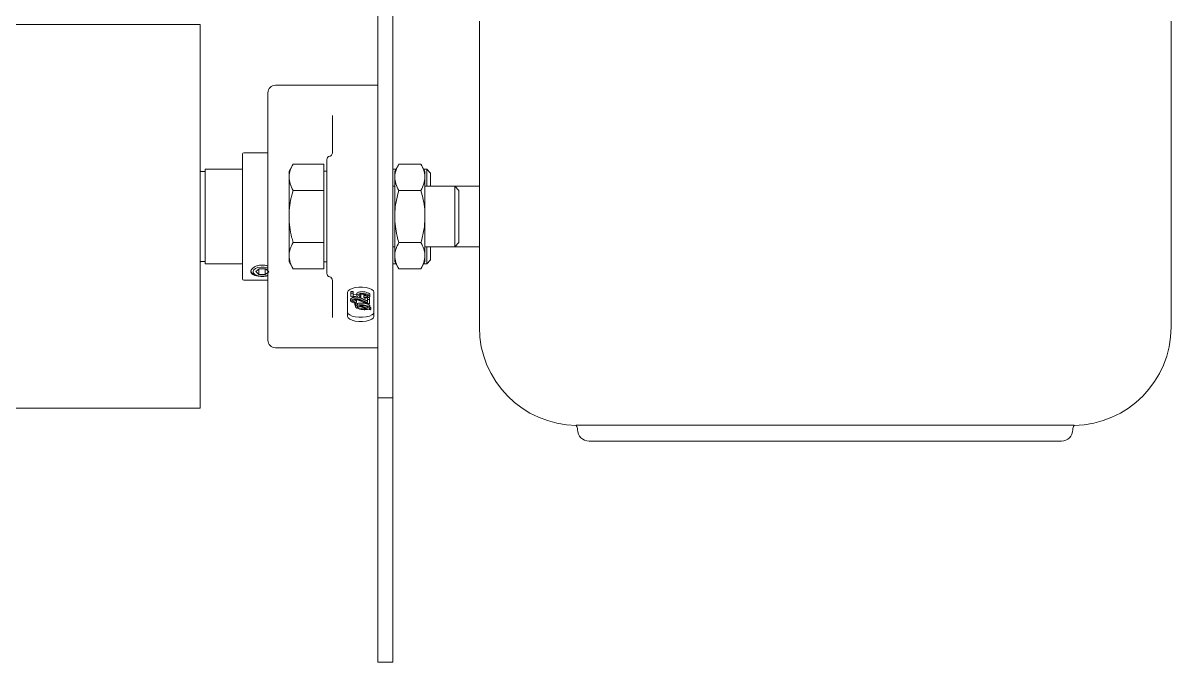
# Model space of a CAD drawing. Header units: inches. Extents: x -605 to 2991212, y -2872845 to 0.
# Drawn here: x 2454456.6 to 2454760.7, y -2713014.2 to -2712845 of the extents above; entities that cross this region are included whole.
import ezdxf

# ---------------------------------------------------------------- set-up
doc = ezdxf.new("R2010")
doc.units = ezdxf.units.IN
doc.header["$LTSCALE"] = 600
doc.header["$MEASUREMENT"] = 0
doc.layers.add('PV_STEEL LINE', color=7, linetype='Continuous', lineweight=0)
doc.layers.add('SnT-ROAD', color=25, linetype='Continuous')

# ---------------------------------------------------------------- blocks, each defined once
blk = doc.blocks.new('*U1330')
at = {"color": 7, "linetype": 'Continuous', "lineweight": 15}
for p, q in [((688530.58, -228079.88), (688530.58, -227656.58)), ((688534.58, -228079.88), (688534.58, -227656.58)), ((688483.58, -227981.08), (684577.58, -227981.08)), ((688483.58, -227981.08), (688483.58, -228048)), ((688557.49, -227980.18), (688557.49, -228061.18)), ((688740.67, -228061.18), (688740.67, -227980.18)), ((688530.58, -227997.13), (688503.48, -227997.13)), ((688518.58, -228005.11), (688518.58, -228014.95)), ((688501.48, -228015.03), (688495.08, -228015.03)), ((688517.92, -228015.91), (688517.9, -228015.9)), ((688518.58, -228014.95), (688518.59, -228014.99)), ((688484.75, -228019.93), (688483.71, -228019.93)), ((688494.78, -228019.38), (688484.88, -228019.38)), ((688484.88, -228044.38), (688484.88, -228019.38)), ((688508.16, -228018.03), (688507.08, -228019.88)), ((688507.08, -228019.88), (688507.08, -228021.49)), ((688516.28, -228018.03), (688508.16, -228018.03)), ((688516.28, -228018.03), (688516.28, -228021.49)), ((688517.08, -228019.88), (688516.28, -228019.88)), ((688535.37, -228019.38), (688534.58, -228019.38)), ((688536.16, -228018.03), (688535.08, -228019.88)), ((688535.08, -228019.88), (688535.08, -228021.49)), ((688536.16, -228018.03), (688542.01, -228018.03)), ((688543.08, -228019.88), (688542.01, -228018.03)), ((688543.58, -228019.38), (688542.8, -228019.38)), ((688543.08, -228021.49), (688543.08, -228019.88)), ((688544.58, -228020.38), (688543.58, -228019.38)), ((688543.58, -228023.88), (688543.58, -228019.38)), ((688544.58, -228020.38), (688544.58, -228023.88)), ((688507.08, -228031.88), (688507.08, -228021.49)), ((688516.28, -228021.49), (688516.28, -228024.96)), ((688535.08, -228021.49), (688535.08, -228031.88)), ((688543.08, -228031.88), (688543.08, -228021.49)), ((688516.28, -228024.96), (688508.16, -228024.96)), ((688516.28, -228024.96), (688516.28, -228031.88)), ((688535.08, -228023.88), (688534.58, -228023.88)), ((688536.16, -228024.96), (688542.01, -228024.96)), ((688550.98, -228023.88), (688543.08, -228023.88)), ((688557.49, -228023.88), (688550.98, -228023.88)), ((688552.08, -228024.98), (688550.98, -228023.88)), ((688550.98, -228031.88), (688550.98, -228023.88)), ((688552.08, -228031.88), (688552.08, -228024.98)), ((688507.08, -228031.88), (688507.08, -228042.28)), ((688516.28, -228031.88), (688516.28, -228038.81)), ((688535.08, -228031.88), (688535.08, -228042.28)), ((688543.08, -228042.28), (688543.08, -228031.88)), ((688550.98, -228039.88), (688550.98, -228031.88)), ((688552.08, -228038.78), (688552.08, -228031.88)), ((688516.28, -228038.81), (688508.16, -228038.81)), ((688516.28, -228038.81), (688516.28, -228042.28)), ((688536.16, -228038.81), (688542.01, -228038.81)), ((688550.98, -228039.88), (688552.08, -228038.78)), ((688534.58, -228039.88), (688535.08, -228039.88)), ((688543.08, -228039.88), (688550.98, -228039.88)), ((688543.58, -228044.38), (688543.58, -228039.88)), ((688544.58, -228039.88), (688544.58, -228043.38)), ((688550.98, -228039.88), (688557.49, -228039.88)), ((688483.71, -228043.83), (688484.75, -228043.83)), ((688484.88, -228044.38), (688494.78, -228044.38)), ((688507.08, -228042.28), (688507.08, -228043.88)), ((688507.08, -228043.88), (688508.16, -228045.74)), ((688516.28, -228042.28), (688516.28, -228045.74)), ((688516.28, -228043.88), (688517.08, -228043.88)), ((688534.58, -228044.38), (688535.37, -228044.38)), ((688535.08, -228042.28), (688535.08, -228043.88)), ((688535.08, -228043.88), (688536.16, -228045.74)), ((688542.01, -228045.74), (688543.08, -228043.88)), ((688542.8, -228044.38), (688543.58, -228044.38)), ((688543.08, -228043.88), (688543.08, -228042.28)), ((688543.58, -228044.38), (688544.58, -228043.38)), ((688483.58, -228048), (688483.58, -228082.68)), ((688499.18, -228045.71), (688498.25, -228046.44)), ((688499.06, -228047.21), (688498.25, -228046.44)), ((688499.06, -228045.81), (688499.06, -228047.21)), ((688499.06, -228047.21), (688500.79, -228047.24)), ((688499.18, -228045.71), (688500.91, -228045.74)), ((688500.79, -228045.74), (688500.79, -228047.24)), ((688500.79, -228047.24), (688501.71, -228046.51)), ((688500.91, -228045.74), (688501.71, -228046.51)), ((688516.28, -228045.74), (688508.16, -228045.74)), ((688536.16, -228045.74), (688542.01, -228045.74)), ((688495.08, -228048.73), (688501.48, -228048.73)), ((688518.58, -228048.82), (688518.58, -228058.65)), ((688522.58, -228058.36), (688522.58, -228051.92)), ((688523.4, -228054.23), (688523.4, -228053.76)), ((688524.05, -228051.76), (688523.49, -228051.71)), ((688523.49, -228052.17), (688523.49, -228051.71)), ((688523.49, -228053.1), (688523.49, -228052.17)), ((688523.49, -228052.17), (688524.05, -228052.22)), ((688526.04, -228053.38), (688523.49, -228053.1)), ((688524.05, -228052.22), (688524.05, -228051.76)), ((688524.05, -228052.22), (688524.05, -228052.94)), ((688525.02, -228052.58), (688524.05, -228052.47)), ((688524.05, -228052.94), (688525.32, -228053.08)), ((688524.92, -228054.6), (688524.92, -228054.13)), ((688525.02, -228052.74), (688525.02, -228052.28)), ((688526.08, -228053.18), (688526.04, -228053.38)), ((688526.08, -228053.18), (688526.08, -228052.72)), ((688526.93, -228052.8), (688526.93, -228053.26)), ((688526.99, -228053.5), (688526.93, -228053.26)), ((688528.42, -228053.41), (688527.85, -228053.36)), ((688527.85, -228053.83), (688527.85, -228053.36)), ((688527.85, -228054.67), (688527.85, -228053.83)), ((688527.85, -228053.83), (688528.42, -228053.87)), ((688528.42, -228053.87), (688528.42, -228053.41)), ((688528.42, -228053.87), (688528.42, -228055)), ((688528.5, -228052.96), (688528.5, -228052.5)), ((688529.58, -228051.92), (688529.58, -228058.36)), ((688524.47, -228054.88), (688524.47, -228055.35)), ((688524.47, -228055.35), (688524.71, -228055.23)), ((688524.95, -228055.49), (688524.47, -228055.35)), ((688524.71, -228055.23), (688524.71, -228054.77)), ((688524.71, -228055.23), (688525.21, -228055.38)), ((688524.71, -228055.81), (688524.71, -228055.42)), ((688524.92, -228054.6), (688524.83, -228054.83)), ((688525.21, -228054.92), (688524.84, -228054.8)), ((688525.21, -228055.38), (688525.21, -228054.92)), ((688527.56, -228056.28), (688525.37, -228055.62)), ((688525.7, -228055.53), (688527.87, -228056.19)), ((688528.53, -228056.58), (688528.04, -228056.43)), ((688528.29, -228056.31), (688528.77, -228056.46)), ((688528.5, -228056), (688528.5, -228055.53)), ((688528.77, -228056), (688528.5, -228055.91)), ((688528.77, -228056.46), (688528.53, -228056.58)), ((688528.77, -228056.46), (688528.77, -228056)), ((688503.48, -228066.63), (688530.58, -228066.63)), ((688530.58, -228079.88), (688534.58, -228079.88)), ((688530.58, -228149.88), (688530.58, -228079.88)), ((688534.58, -228079.88), (688534.58, -228149.88)), ((684577.58, -228082.68), (688483.58, -228082.68)), ((688583.16, -228087.19), (688715.01, -228087.19)), ((688586.54, -228091.37), (688711.63, -228091.37)), ((688534.58, -228149.88), (688530.58, -228149.88))]:
    blk.add_line(p, q, dxfattribs=at)
at = {"color": 7, "linetype": 'Continuous', "lineweight": 15, "flags": 128}
for points in [[(688496.98, -228046.2), (688497.09, -228046.6), (688497.48, -228047.03), (688498.12, -228047.37), (688498.94, -228047.6), (688499.86, -228047.7), (688500.79, -228047.64), (688501.51, -228047.49)], [(688501.5, -228045.52), (688501.3, -228045.44), (688500.51, -228045.28), (688499.66, -228045.26), (688498.85, -228045.39), (688498.18, -228045.65), (688497.72, -228046.01), (688497.54, -228046.42)], [(688497.54, -228046.42), (688497.65, -228046.85), (688498.05, -228047.22), (688498.67, -228047.51), (688499.46, -228047.67), (688500.31, -228047.69), (688501.12, -228047.56), (688501.51, -228047.43)], [(688522.58, -228051.92), (688522.73, -228051.55), (688523.14, -228051.21), (688523.79, -228050.92), (688524.63, -228050.72), (688525.59, -228050.61), (688526.58, -228050.61), (688527.54, -228050.72), (688528.38, -228050.92), (688529.03, -228051.21), (688529.44, -228051.55), (688529.58, -228051.92)], [(688522.58, -228057.25), (688522.73, -228057.62), (688523.14, -228057.97), (688523.79, -228058.25), (688524.63, -228058.46), (688525.59, -228058.56), (688526.58, -228058.56), (688527.54, -228058.46), (688528.38, -228058.25), (688529.03, -228057.97), (688529.44, -228057.62), (688529.58, -228057.25)], [(688529.58, -228058.36), (688529.44, -228058.74), (688529.03, -228059.08), (688528.38, -228059.36), (688527.54, -228059.57), (688526.58, -228059.67), (688525.59, -228059.67), (688524.63, -228059.57), (688523.79, -228059.36), (688523.14, -228059.08), (688522.73, -228058.74), (688522.58, -228058.36)]]:
    blk.add_lwpolyline(points, dxfattribs=at)
at = {"color": 7, "linetype": 'Continuous', "lineweight": 15}
for centre, radius, start, end in [((688503.48, -227999.13), 2, 90, 180), ((688495.08, -228015.33), 0.3, 90, 180), ((688518.08, -228016.88), 1, 100.7555, 180), ((688483.71, -228019.8), 0.13, 180, 270), ((688484.75, -228019.8), 0.13, 270, 0), ((688483.71, -228043.96), 0.13, 90, 180), ((688484.75, -228043.96), 0.13, 0, 90), ((688518.08, -228046.88), 1, 180, 259.2445), ((688517.58, -228048.82), 1, 0, 75.5225), ((688495.08, -228048.43), 0.3, 180, 270), ((688583.51, -228061.18), 26.02, 180, 269.215), ((688714.65, -228061.18), 26.02, 270.785, 0), ((688503.48, -228064.63), 2, 180, 270), ((688581.5, -228088.34), 2.02, 0, 34.5831), ((688716.67, -228088.34), 2.02, 145.4169, 180), ((688586.54, -228088.34), 3.03, 180, 270), ((688711.63, -228088.34), 3.03, 270, 0)]:
    blk.add_arc(centre, radius, start, end, dxfattribs=at)
for points, knots in [([(688501.48, -227999.13), (688501.48, -227999.18), (688501.48, -227999.28), (688501.48, -228000.06), (688501.48, -228001.25), (688501.48, -228002.75), (688501.48, -228004.44), (688501.48, -228006.42), (688501.48, -228008.68), (688501.48, -228011.2), (688501.48, -228013.91), (688501.48, -228016.79), (688501.48, -228020.09), (688501.48, -228023.79), (688501.48, -228027.85), (688501.48, -228030.55), (688501.48, -228031.88)], [0, 0, 0, 0, 0.077635, 0.157672, 0.239953, 0.304285, 0.368608, 0.434309, 0.5, 0.565701, 0.631392, 0.695725, 0.760048, 0.842337, 0.922367, 1, 1, 1, 1]), ([(688494.78, -228048.43), (688494.78, -228048.38), (688494.78, -228048.27), (688494.78, -228047.35), (688494.78, -228045.82), (688494.78, -228043.67), (688494.78, -228041.46), (688494.78, -228039.51), (688494.78, -228037.52), (688494.78, -228034.97), (688494.78, -228031.88), (688494.78, -228028.79), (688494.78, -228025.71), (688494.78, -228022.74), (688494.78, -228020.1), (688494.78, -228018.3), (688494.78, -228017.16), (688494.78, -228016.26), (688494.78, -228015.5), (688494.78, -228015.39), (688494.78, -228015.33)], [0, 0, 0, 0, 0.058248, 0.119986, 0.18429, 0.249959, 0.315627, 0.347816, 0.380014, 0.441752, 0.5, 0.558248, 0.619986, 0.68429, 0.749959, 0.815627, 0.847816, 0.880014, 0.941752, 1, 1, 1, 1]), ([(688518.59, -228014.99), (688518.57, -228015.1), (688518.54, -228015.32), (688518.37, -228015.61), (688518.13, -228015.82), (688517.94, -228015.88), (688517.85, -228015.91)], [0, 0, 0, 0, 0.260611, 0.513579, 0.759784, 1, 1, 1, 1]), ([(688518.14, -228015.82), (688518.11, -228015.84), (688518.03, -228015.87), (688517.95, -228015.89), (688517.91, -228015.9)], [0, 0, 0, 0, 0.503035, 1, 1, 1, 1]), ([(688507.08, -228021.49), (688507.09, -228021.41), (688507.1, -228020.79), (688507.33, -228019.61), (688507.88, -228018.56), (688508.16, -228018.03)], [0, 0, 0, 0, 0.070099, 0.530789, 1, 1, 1, 1]), ([(688535.08, -228021.49), (688535.09, -228021.41), (688535.1, -228020.79), (688535.33, -228019.61), (688535.88, -228018.56), (688536.16, -228018.03)], [0, 0, 0, 0, 0.070099, 0.530789, 1, 1, 1, 1]), ([(688543.08, -228021.49), (688543.08, -228021.41), (688543.07, -228020.79), (688542.84, -228019.61), (688542.29, -228018.56), (688542.01, -228018.03)], [0, 0, 0, 0, 0.070099, 0.530789, 1, 1, 1, 1]), ([(688508.16, -228024.96), (688507.86, -228024.39), (688507.25, -228023.26), (688507.14, -228022.08), (688507.08, -228021.49)], [0, 0, 0, 0, 0.495458, 1, 1, 1, 1]), ([(688536.16, -228024.96), (688535.86, -228024.39), (688535.25, -228023.26), (688535.14, -228022.08), (688535.08, -228021.49)], [0, 0, 0, 0, 0.495458, 1, 1, 1, 1]), ([(688542.01, -228024.96), (688542.31, -228024.39), (688542.92, -228023.26), (688543.03, -228022.08), (688543.08, -228021.49)], [0, 0, 0, 0, 0.495458, 1, 1, 1, 1]), ([(688507.08, -228031.88), (688507.1, -228031.34), (688507.13, -228029.9), (688507.46, -228027.57), (688507.92, -228025.83), (688508.16, -228024.96)], [0, 0, 0, 0, 0.232135, 0.613896, 1, 1, 1, 1]), ([(688535.08, -228031.88), (688535.1, -228031.25), (688535.14, -228029.77), (688535.5, -228027.45), (688535.94, -228025.79), (688536.16, -228024.96)], [0, 0, 0, 0, 0.268407, 0.632373, 1, 1, 1, 1]), ([(688543.08, -228031.88), (688543.07, -228031.25), (688543.03, -228029.77), (688542.67, -228027.45), (688542.23, -228025.79), (688542.01, -228024.96)], [0, 0, 0, 0, 0.268407, 0.632373, 1, 1, 1, 1]), ([(688501.48, -228031.89), (688501.48, -228033.22), (688501.48, -228035.92), (688501.48, -228039.97), (688501.48, -228043.68), (688501.48, -228046.98), (688501.48, -228049.86), (688501.48, -228052.57), (688501.48, -228055.08), (688501.48, -228057.35), (688501.48, -228059.33), (688501.48, -228061.01), (688501.48, -228062.51), (688501.48, -228063.7), (688501.48, -228064.49), (688501.48, -228064.59), (688501.48, -228064.63)], [0, 0, 0, 0, 0.077637, 0.157672, 0.239953, 0.304285, 0.368608, 0.434309, 0.5, 0.565701, 0.631392, 0.695725, 0.760047, 0.842337, 0.922374, 1, 1, 1, 1]), ([(688508.16, -228038.81), (688508.03, -228038.33), (688507.65, -228036.97), (688507.2, -228034.66), (688507.12, -228032.81), (688507.08, -228031.88)], [0, 0, 0, 0, 0.211364, 0.60308, 1, 1, 1, 1]), ([(688536.16, -228038.81), (688536, -228038.23), (688535.61, -228036.81), (688535.18, -228034.5), (688535.12, -228032.76), (688535.08, -228031.88)], [0, 0, 0, 0, 0.257243, 0.62638, 1, 1, 1, 1]), ([(688542.01, -228038.81), (688542.17, -228038.23), (688542.56, -228036.81), (688542.99, -228034.5), (688543.05, -228032.76), (688543.08, -228031.88)], [0, 0, 0, 0, 0.257243, 0.62638, 1, 1, 1, 1]), ([(688507.08, -228042.28), (688507.09, -228042.19), (688507.1, -228041.57), (688507.33, -228040.4), (688507.88, -228039.34), (688508.16, -228038.81)], [0, 0, 0, 0, 0.070099, 0.530789, 1, 1, 1, 1]), ([(688535.08, -228042.28), (688535.09, -228042.19), (688535.1, -228041.57), (688535.33, -228040.4), (688535.88, -228039.34), (688536.16, -228038.81)], [0, 0, 0, 0, 0.070099, 0.530789, 1, 1, 1, 1]), ([(688543.08, -228042.28), (688543.08, -228042.19), (688543.07, -228041.57), (688542.84, -228040.4), (688542.29, -228039.34), (688542.01, -228038.81)], [0, 0, 0, 0, 0.070099, 0.530789, 1, 1, 1, 1]), ([(688499.98, -228044.74), (688499.65, -228044.76), (688498.98, -228044.81), (688498.09, -228045.13), (688497.4, -228045.59), (688497.01, -228046.13), (688496.95, -228046.65), (688497.22, -228047.09), (688497.8, -228047.43), (688498.63, -228047.65), (688499.61, -228047.75), (688500.62, -228047.74), (688501.2, -228047.64), (688501.48, -228047.6)], [0, 0, 0, 0, 0.09102, 0.182006, 0.273902, 0.366416, 0.45795, 0.548459, 0.639446, 0.731687, 0.824045, 0.915144, 1, 1, 1, 1]), ([(688501.48, -228045.02), (688501.23, -228044.93), (688500.76, -228044.77), (688500.23, -228044.75), (688499.98, -228044.74)], [0, 0, 0, 0, 0.536646, 1, 1, 1, 1]), ([(688508.16, -228045.74), (688507.86, -228045.18), (688507.25, -228044.04), (688507.14, -228042.87), (688507.08, -228042.28)], [0, 0, 0, 0, 0.495458, 1, 1, 1, 1]), ([(688536.16, -228045.74), (688535.86, -228045.18), (688535.25, -228044.04), (688535.14, -228042.87), (688535.08, -228042.28)], [0, 0, 0, 0, 0.495458, 1, 1, 1, 1]), ([(688542.01, -228045.74), (688542.31, -228045.18), (688542.92, -228044.04), (688543.03, -228042.87), (688543.08, -228042.28)], [0, 0, 0, 0, 0.495458, 1, 1, 1, 1]), ([(688524.58, -228053.22), (688524.55, -228053.22), (688524.39, -228053.23), (688524.06, -228053.31), (688523.69, -228053.45), (688523.44, -228053.62), (688523.41, -228053.73), (688523.4, -228053.76)], [0, 0, 0, 0, 0.033016, 0.250356, 0.580198, 0.850798, 1, 1, 1, 1]), ([(688523.4, -228054.23), (688523.41, -228054.19), (688523.45, -228054.08), (688523.69, -228053.92), (688524.04, -228053.78), (688524.39, -228053.7), (688524.61, -228053.67), (688524.72, -228053.67), (688524.74, -228053.67)], [0, 0, 0, 0, 0.146812, 0.403835, 0.676134, 0.847769, 0.973877, 1, 1, 1, 1]), ([(688524.83, -228054.83), (688524.71, -228054.81), (688524.4, -228054.78), (688523.96, -228054.66), (688523.61, -228054.49), (688523.43, -228054.34), (688523.41, -228054.26), (688523.4, -228054.23)], [0, 0, 0, 0, 0.159908, 0.425595, 0.709047, 0.897176, 1, 1, 1, 1]), ([(688524.72, -228053.9), (688524.66, -228053.91), (688524.5, -228053.92), (688524.24, -228053.98), (688524.03, -228054.07), (688523.91, -228054.16), (688523.9, -228054.2), (688523.89, -228054.22)], [0, 0, 0, 0, 0.146965, 0.374512, 0.717837, 0.892805, 1, 1, 1, 1]), ([(688523.89, -228054.22), (688523.9, -228054.25), (688523.93, -228054.31), (688524.12, -228054.42), (688524.45, -228054.53), (688524.77, -228054.58), (688524.92, -228054.6)], [0, 0, 0, 0, 0.128473, 0.333666, 0.678614, 1, 1, 1, 1]), ([(688524.92, -228054.13), (688524.79, -228054.12), (688524.53, -228054.09), (688524.34, -228054.02), (688524.26, -228053.99)], [0, 0, 0, 0, 0.530164, 1, 1, 1, 1]), ([(688525.1, -228053.93), (688525.07, -228053.93), (688525, -228053.92), (688524.88, -228053.91), (688524.78, -228053.9), (688524.72, -228053.9)], [0, 0, 0, 0, 0.262926, 0.525841, 1, 1, 1, 1]), ([(688524.74, -228053.67), (688524.76, -228053.67), (688524.8, -228053.67), (688524.86, -228053.67), (688524.92, -228053.67), (688524.99, -228053.68), (688525.05, -228053.68), (688525.11, -228053.69), (688525.17, -228053.7), (688525.25, -228053.71), (688525.32, -228053.72), (688525.4, -228053.73), (688525.45, -228053.74), (688525.51, -228053.76), (688525.56, -228053.77), (688525.62, -228053.78), (688525.67, -228053.8), (688525.69, -228053.8)], [0, 0, 0, 0, 0.060162, 0.120324, 0.180486, 0.240648, 0.30081, 0.360971, 0.421131, 0.481291, 0.601682, 0.661839, 0.721995, 0.782151, 0.842305, 0.902459, 1, 1, 1, 1]), ([(688526.43, -228051.78), (688526.32, -228051.79), (688526.04, -228051.8), (688525.62, -228051.89), (688525.29, -228052.02), (688525.07, -228052.15), (688525.03, -228052.24), (688525.02, -228052.28)], [0, 0, 0, 0, 0.163792, 0.410944, 0.669818, 0.845169, 1, 1, 1, 1]), ([(688525.02, -228052.74), (688525.03, -228052.71), (688525.06, -228052.62), (688525.28, -228052.48), (688525.64, -228052.35), (688526.07, -228052.26), (688526.33, -228052.25), (688526.43, -228052.25)], [0, 0, 0, 0, 0.122409, 0.320146, 0.619531, 0.852075, 1, 1, 1, 1]), ([(688525.32, -228053.08), (688525.3, -228053.07), (688525.27, -228053.05), (688525.22, -228053.01), (688525.18, -228052.98), (688525.15, -228052.95), (688525.13, -228052.93), (688525.11, -228052.91), (688525.08, -228052.88), (688525.06, -228052.84), (688525.03, -228052.79), (688525.02, -228052.76), (688525.02, -228052.74)], [0, 0, 0, 0, 0.131542, 0.197174, 0.328483, 0.394107, 0.459731, 0.525354, 0.590977, 0.722265, 0.860398, 1, 1, 1, 1]), ([(688525.62, -228054.07), (688525.56, -228054.05), (688525.45, -228054.01), (688525.27, -228053.97), (688525.16, -228053.94), (688525.1, -228053.93)], [0, 0, 0, 0, 0.391431, 0.693625, 1, 1, 1, 1]), ([(688526.49, -228052.48), (688526.41, -228052.48), (688526.21, -228052.49), (688525.94, -228052.56), (688525.72, -228052.65), (688525.59, -228052.74), (688525.57, -228052.79), (688525.56, -228052.82)], [0, 0, 0, 0, 0.175852, 0.421096, 0.679795, 0.861097, 1, 1, 1, 1]), ([(688525.56, -228052.82), (688525.57, -228052.84), (688525.58, -228052.88), (688525.62, -228052.92), (688525.65, -228052.95), (688525.68, -228052.97), (688525.72, -228053), (688525.75, -228053.02), (688525.79, -228053.05), (688525.83, -228053.07), (688525.88, -228053.1), (688525.91, -228053.11), (688525.98, -228053.14), (688526.04, -228053.16), (688526.08, -228053.18)], [0, 0, 0, 0, 0.19342, 0.247164, 0.300903, 0.408428, 0.462163, 0.515897, 0.569631, 0.677139, 0.730875, 0.784611, 0.83835, 1, 1, 1, 1]), ([(688526.19, -228054.32), (688526.1, -228054.28), (688525.96, -228054.22), (688525.77, -228054.13), (688525.67, -228054.09), (688525.62, -228054.07)], [0, 0, 0, 0, 0.499399, 0.749481, 1, 1, 1, 1]), ([(688525.69, -228053.8), (688525.73, -228053.81), (688525.79, -228053.83), (688525.88, -228053.87), (688525.97, -228053.9), (688526.04, -228053.93), (688526.1, -228053.96), (688526.16, -228053.98), (688526.21, -228054.01), (688526.25, -228054.03), (688526.29, -228054.04), (688526.33, -228054.06), (688526.37, -228054.08), (688526.41, -228054.1), (688526.45, -228054.12), (688526.49, -228054.14), (688526.55, -228054.16), (688526.6, -228054.19), (688526.65, -228054.21), (688526.7, -228054.23), (688526.76, -228054.26), (688526.8, -228054.28), (688526.82, -228054.29)], [0, 0, 0, 0, 0.073143, 0.146187, 0.219215, 0.29224, 0.328751, 0.401774, 0.438285, 0.474795, 0.511306, 0.547817, 0.584328, 0.620838, 0.657349, 0.69386, 0.730371, 0.803392, 0.839903, 0.876414, 0.938207, 1, 1, 1, 1]), ([(688526.82, -228053.83), (688526.8, -228053.82), (688526.76, -228053.8), (688526.69, -228053.77), (688526.64, -228053.74), (688526.59, -228053.72), (688526.55, -228053.7), (688526.51, -228053.68), (688526.47, -228053.66), (688526.42, -228053.64), (688526.36, -228053.61), (688526.31, -228053.59), (688526.27, -228053.57), (688526.22, -228053.55), (688526.15, -228053.52), (688526.08, -228053.49), (688526.01, -228053.46), (688525.95, -228053.43), (688525.88, -228053.41), (688525.8, -228053.38), (688525.74, -228053.35), (688525.7, -228053.34)], [0, 0, 0, 0, 0.07356, 0.110339, 0.183899, 0.220679, 0.257459, 0.294238, 0.331018, 0.367798, 0.441358, 0.478138, 0.514918, 0.551697, 0.625258, 0.698819, 0.735599, 0.809162, 0.845942, 0.926504, 1, 1, 1, 1]), ([(688526.08, -228052.72), (688526.05, -228052.7), (688526, -228052.69), (688525.95, -228052.67), (688525.91, -228052.65), (688525.87, -228052.63), (688525.85, -228052.62), (688525.83, -228052.61)], [0, 0, 0, 0, 0.334131, 0.500835, 0.667526, 0.834208, 1, 1, 1, 1]), ([(688528.5, -228052.5), (688528.49, -228052.46), (688528.45, -228052.35), (688528.13, -228052.15), (688527.59, -228051.95), (688526.96, -228051.81), (688526.57, -228051.79), (688526.43, -228051.78)], [0, 0, 0, 0, 0.104238, 0.298066, 0.607827, 0.861194, 1, 1, 1, 1]), ([(688526.43, -228052.25), (688526.56, -228052.25), (688526.95, -228052.27), (688527.53, -228052.39), (688528.05, -228052.57), (688528.37, -228052.76), (688528.49, -228052.88), (688528.5, -228052.95), (688528.5, -228052.96)], [0, 0, 0, 0, 0.131134, 0.382357, 0.653653, 0.829309, 0.95973, 1, 1, 1, 1]), ([(688528.01, -228052.95), (688528, -228052.93), (688527.98, -228052.88), (688527.8, -228052.76), (688527.43, -228052.62), (688526.95, -228052.51), (688526.61, -228052.48), (688526.49, -228052.48)], [0, 0, 0, 0, 0.066833, 0.204759, 0.500009, 0.824792, 1, 1, 1, 1]), ([(688527.85, -228054.21), (688527.79, -228054.2), (688527.71, -228054.18), (688527.61, -228054.15), (688527.54, -228054.12), (688527.48, -228054.1), (688527.42, -228054.08), (688527.36, -228054.06), (688527.29, -228054.03), (688527.22, -228054), (688527.15, -228053.97), (688527.08, -228053.95), (688527.01, -228053.91), (688526.92, -228053.87), (688526.85, -228053.84), (688526.82, -228053.83)], [0, 0, 0, 0, 0.137534, 0.205861, 0.274182, 0.342501, 0.376658, 0.444976, 0.513292, 0.581609, 0.649925, 0.718241, 0.786557, 0.893251, 1, 1, 1, 1]), ([(688527.09, -228052.8), (688527.07, -228052.8), (688527.04, -228052.8), (688526.99, -228052.8), (688526.95, -228052.8), (688526.93, -228052.8)], [0, 0, 0, 0, 0.291494, 0.645741, 1, 1, 1, 1]), ([(688526.93, -228053.26), (688526.95, -228053.26), (688526.99, -228053.26), (688527.04, -228053.27), (688527.07, -228053.27), (688527.09, -228053.27)], [0, 0, 0, 0, 0.416858, 0.708404, 1, 1, 1, 1]), ([(688527.09, -228053.5), (688527.08, -228053.5), (688527.06, -228053.5), (688527.02, -228053.5), (688527, -228053.5), (688526.99, -228053.5)], [0, 0, 0, 0, 0.333649, 0.6668, 1, 1, 1, 1]), ([(688527.63, -228052.71), (688527.59, -228052.72), (688527.54, -228052.74), (688527.45, -228052.76), (688527.37, -228052.77), (688527.24, -228052.79), (688527.16, -228052.8), (688527.09, -228052.8)], [0, 0, 0, 0, 0.220449, 0.331008, 0.552373, 0.662955, 1, 1, 1, 1]), ([(688527.09, -228053.27), (688527.14, -228053.26), (688527.25, -228053.26), (688527.38, -228053.23), (688527.48, -228053.21), (688527.58, -228053.19), (688527.67, -228053.16), (688527.75, -228053.13), (688527.81, -228053.11), (688527.86, -228053.08), (688527.91, -228053.06), (688527.97, -228053.02), (688528.01, -228052.98), (688528.01, -228052.95), (688528.01, -228052.95)], [0, 0, 0, 0, 0.122308, 0.251762, 0.316273, 0.380778, 0.509965, 0.574469, 0.638977, 0.70349, 0.768015, 0.832559, 0.962672, 1, 1, 1, 1]), ([(688528.5, -228052.96), (688528.49, -228053), (688528.46, -228053.1), (688528.21, -228053.26), (688527.83, -228053.39), (688527.43, -228053.48), (688527.19, -228053.5), (688527.09, -228053.5)], [0, 0, 0, 0, 0.132835, 0.357007, 0.670676, 0.858066, 1, 1, 1, 1]), ([(688524.71, -228055.81), (688524.72, -228055.78), (688524.72, -228055.72), (688524.79, -228055.61), (688524.89, -228055.53), (688524.95, -228055.49)], [0, 0, 0, 0, 0.283386, 0.567003, 1, 1, 1, 1]), ([(688527, -228056.56), (688526.85, -228056.55), (688526.41, -228056.53), (688525.71, -228056.39), (688525.13, -228056.18), (688524.78, -228055.98), (688524.74, -228055.86), (688524.71, -228055.81)], [0, 0, 0, 0, 0.134274, 0.415052, 0.716433, 0.868286, 1, 1, 1, 1]), ([(688525.37, -228055.62), (688525.32, -228055.65), (688525.23, -228055.7), (688525.19, -228055.77), (688525.19, -228055.81), (688525.19, -228055.82)], [0, 0, 0, 0, 0.448304, 0.917286, 1, 1, 1, 1]), ([(688525.19, -228055.82), (688525.2, -228055.84), (688525.22, -228055.91), (688525.43, -228056.03), (688525.88, -228056.18), (688526.45, -228056.3), (688526.87, -228056.32), (688526.99, -228056.32)], [0, 0, 0, 0, 0.077664, 0.211327, 0.471286, 0.85019, 1, 1, 1, 1]), ([(688526.25, -228054.8), (688526.14, -228054.8), (688525.93, -228054.8), (688525.57, -228054.83), (688525.35, -228054.88), (688525.21, -228054.92)], [0, 0, 0, 0, 0.309989, 0.560386, 1, 1, 1, 1]), ([(688525.21, -228055.38), (688525.34, -228055.35), (688525.54, -228055.3), (688525.9, -228055.27), (688526.13, -228055.26), (688526.25, -228055.26)], [0, 0, 0, 0, 0.397609, 0.662734, 1, 1, 1, 1]), ([(688526.22, -228055.49), (688526.14, -228055.49), (688526, -228055.49), (688525.83, -228055.51), (688525.74, -228055.52), (688525.7, -228055.53)], [0, 0, 0, 0, 0.490223, 0.743607, 1, 1, 1, 1]), ([(688528.42, -228055), (688528.21, -228054.97), (688527.6, -228054.89), (688526.87, -228054.64), (688526.4, -228054.42), (688526.19, -228054.32)], [0, 0, 0, 0, 0.225994, 0.664938, 1, 1, 1, 1]), ([(688528.02, -228055.99), (688528.01, -228055.97), (688527.99, -228055.91), (688527.8, -228055.8), (688527.37, -228055.64), (688526.8, -228055.52), (688526.36, -228055.5), (688526.22, -228055.49)], [0, 0, 0, 0, 0.069422, 0.201593, 0.444892, 0.819693, 1, 1, 1, 1]), ([(688528.5, -228055.53), (688528.49, -228055.5), (688528.46, -228055.41), (688528.18, -228055.21), (688527.63, -228055), (688526.92, -228054.83), (688526.43, -228054.81), (688526.25, -228054.8)], [0, 0, 0, 0, 0.079866, 0.243483, 0.530291, 0.830805, 1, 1, 1, 1]), ([(688526.25, -228055.26), (688526.39, -228055.27), (688526.82, -228055.29), (688527.49, -228055.42), (688528.06, -228055.62), (688528.38, -228055.81), (688528.49, -228055.93), (688528.5, -228055.98), (688528.5, -228056)], [0, 0, 0, 0, 0.136323, 0.407684, 0.699103, 0.855457, 0.969069, 1, 1, 1, 1]), ([(688526.82, -228054.29), (688526.85, -228054.3), (688526.9, -228054.33), (688526.98, -228054.36), (688527.06, -228054.4), (688527.15, -228054.43), (688527.23, -228054.47), (688527.3, -228054.5), (688527.38, -228054.53), (688527.44, -228054.55), (688527.51, -228054.57), (688527.57, -228054.6), (688527.66, -228054.62), (688527.74, -228054.65), (688527.81, -228054.67), (688527.85, -228054.67)], [0, 0, 0, 0, 0.086208, 0.172414, 0.258621, 0.344827, 0.431034, 0.517241, 0.560343, 0.646551, 0.689653, 0.775865, 0.818969, 0.909186, 1, 1, 1, 1]), ([(688526.99, -228056.32), (688527.07, -228056.32), (688527.21, -228056.32), (688527.4, -228056.31), (688527.51, -228056.29), (688527.56, -228056.28)], [0, 0, 0, 0, 0.429745, 0.711583, 1, 1, 1, 1]), ([(688528.04, -228056.43), (688527.92, -228056.46), (688527.65, -228056.53), (688527.27, -228056.56), (688527.04, -228056.56), (688527, -228056.56)], [0, 0, 0, 0, 0.389729, 0.880645, 1, 1, 1, 1]), ([(688527.87, -228056.19), (688527.91, -228056.16), (688527.98, -228056.12), (688528.02, -228056.05), (688528.02, -228056.01), (688528.02, -228055.99)], [0, 0, 0, 0, 0.469987, 0.731585, 1, 1, 1, 1]), ([(688528.5, -228056), (688528.5, -228056.03), (688528.49, -228056.09), (688528.43, -228056.2), (688528.34, -228056.27), (688528.29, -228056.31)], [0, 0, 0, 0, 0.287863, 0.575913, 1, 1, 1, 1])]:
    blk.add_open_spline(points, degree=3, knots=knots, dxfattribs=at)
blk.add_open_spline([(688517.08, -228046.88), (688517.08, -228046.83), (688517.08, -228046.72), (688517.08, -228045.82), (688517.08, -228044.44), (688517.08, -228042.56), (688517.08, -228040.27), (688517.08, -228037.66), (688517.08, -228034.83), (688517.08, -228031.88), (688517.08, -228028.94), (688517.08, -228026.11), (688517.08, -228023.5), (688517.08, -228021.21), (688517.08, -228019.33), (688517.08, -228017.94), (688517.08, -228017.05), (688517.08, -228016.94), (688517.08, -228016.88)], degree=3, dxfattribs=at)
blk = doc.blocks.new('GGG')
at = {"layer": 'PV_STEEL LINE', "linetype": 'ByBlock'}
blk.add_blockref('*U1330', (1930237.58, -2013824.89), dxfattribs=at)

msp = doc.modelspace()

# ---------------------------------------------------------------- block references
at = {"layer": 'SnT-ROAD', "color": 1, "linetype": 'ByBlock'}
msp.add_blockref('GGG', (-164217.58, -471039.46), dxfattribs=at)

doc.saveas('drawing.dxf')
